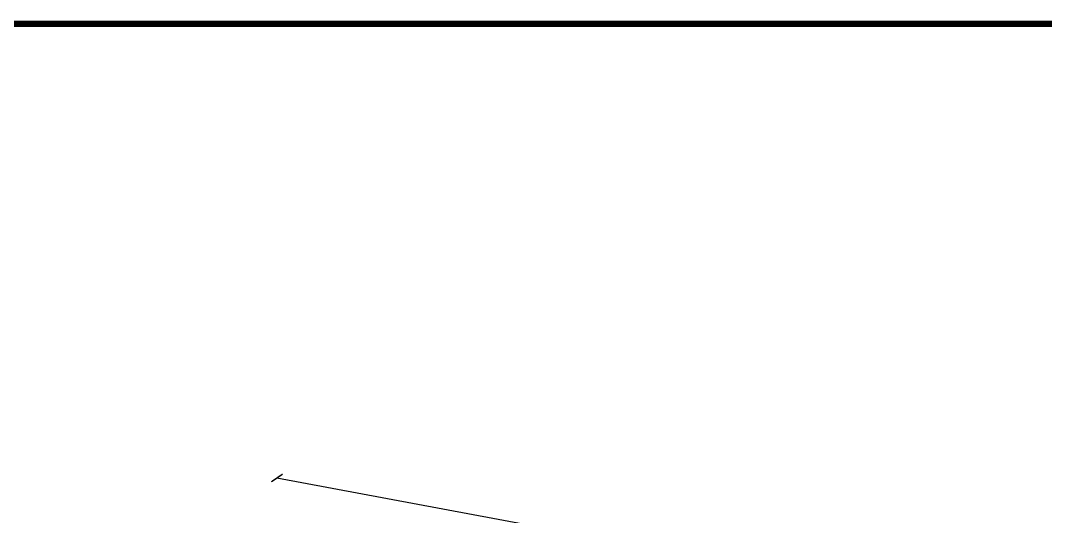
# Model space of a CAD drawing. Header units: metres. Extents: x 6101839 to 6102590, y -6659932 to -6659648.
# Drawn here: x 6102199.07 to 6102214.87, y -6659655.96 to -6659648.31 of the extents above; entities that cross this region are included whole.
import ezdxf

# ---------------------------------------------------------------- set-up
doc = ezdxf.new("R2010")
doc.units = ezdxf.units.M
doc.header["$LTSCALE"] = 500
doc.header["$MEASUREMENT"] = 0
doc.layers.get('0').update_dxf_attribs({"linetype": 'CONTINUOUS'})
doc.layers.get('Defpoints').update_dxf_attribs({"linetype": 'CONTINUOUS'})
doc.layers.add('ED', color=30, linetype='CONTINUOUS')
doc.layers.add('TITLE', color=7, linetype='CONTINUOUS')
doc.styles.add('USA TEXT', font='GOTHIC.TTF')
doc.dimstyles.new('1-100-ED', dxfattribs={"dimtxt": 0.2, "dimasz": 0.15, "dimexe": 0.18, "dimexo": 0.0625, "dimgap": 0.15, "dimtad": 1, "dimzin": 0, "dimdsep": 46, "dimtxsty": 'USA TEXT', "dimblk": 'ARCHTICK', "dimcen": 0.1, "dimse1": 1, "dimse2": 1, "dimclrd": 256, "dimclrt": 256, "dimadec": 0, "dimazin": 0, "dimtfac": 1, "dimtofl": 0, "dimtmove": 0, "dimatfit": 3, "dimldrblk": 'ARCHTICK', "dimfxl": 0.18, "dimtolj": 1, "dimtzin": 0, "dimarcsym": 0})

# ---------------------------------------------------------------- blocks, each defined once
blk = doc.blocks.new('_ArchTick')
at = {"color": 0, "linetype": 'ByBlock', "const_width": 0.15}
blk.add_lwpolyline([(-0.5, -0.5), (0.5, 0.5)], dxfattribs=at)
blk = doc.blocks.new('*D978')
at = {"layer": 'Defpoints', "color": 0, "transparency": 16777216}
for p in [(6102202.499, -6659658.208), (6102261.775, -6659666.295), (6102261.246, -6659669.137)]:
    blk.add_point(p, dxfattribs=at)
at = {"layer": 'ED', "lineweight": -2, "transparency": 16777216}
blk.add_line((6102203.028, -6659655.366), (6102261.775, -6659666.295), dxfattribs=at)
at = {"layer": 'ED', "lineweight": -2, "transparency": 16777216, "xscale": 0.15, "yscale": 0.15, "zscale": 0.15}
for p, rotation in [((6102203.028, -6659655.366), 169.4613717864277), ((6102261.775, -6659666.295), 349.4613717864278)]:
    blk.add_blockref('_ArchTick', p, dxfattribs=dict(at, rotation=rotation))
at = {"layer": 'ED', "transparency": 16777216, "insert": (6102232.448, -6659660.579), "char_height": 0.2, "attachment_point": 5, "rotation": 349.4614, "style": 'USA TEXT'}
blk.add_mtext('\\A1;59.76', dxfattribs=at)

msp = doc.modelspace()

# ---------------------------------------------------------------- linework, layer by layer
at = {"layer": 'TITLE', "color": 12, "const_width": 0.1}
msp.add_lwpolyline([(6102190.74657, -6659728.25997), (6102318.23464, -6659728.25997), (6102318.23464, -6659648.36497), (6102190.74657, -6659648.36497)], close=True, dxfattribs=at)

# ---------------------------------------------------------------- dimensions: what is measured, and where the dimension line sits
at = {"layer": 'ED'}
dim = msp.add_aligned_dim(p1=(6102202.49907, -6659658.20779), p2=(6102261.24619, -6659669.1369), distance=2.89102, dimstyle='1-100-ED', dxfattribs=at)
dim.commit()
dim.dimension.update_dxf_attribs({"geometry": '*D978', "text_midpoint": (6102232.44804, -6659660.57937)})

doc.saveas('drawing.dxf')
